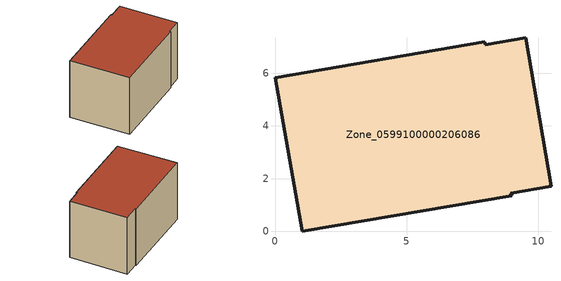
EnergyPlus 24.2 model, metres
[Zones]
Zone_0599100000206086
 floor ground (C_G): 8,7.09 9.53,7.35 10.49,1.71 8.97,1.45 8.99,1.35 1.04,0 0,5.84 7.97,7.2 z0
 wall outside (C_F): 1.04,0 8.99,1.35 8.97,1.45 10.49,1.71 9.53,7.35 8,7.09 7.97,7.2 0,5.84 1.04,0 z0:6.05
 roof outside (C_R): 9.53,7.35 8,7.09 7.97,7.2 0,5.84 1.04,0 8.99,1.35 8.97,1.45 10.49,1.71 z6.05
[BUILDING]
Pand.0599100000206086: North Axis=0; Terrain=City; Loads Convergence Tolerance Value=0.04; Temperature Convergence Tolerance Value=0.4; Solar Distribution=FullExterior; Maximum Number of Warmup Days=25; Minimum Number of Warmup Days=1
[Site:Location]
Rotterdam.The.Hague.AP_ZH_NLD Design_Conditions: Latitude=51.96; Longitude=4.45; Time Zone=1; Elevation=-4.5
[SITE:GROUNDTEMPERATURE:BUILDINGSURFACE]
18, 18, 18, 18, 18, 18, 18, 18, 18, 18, 18, 18
[MATERIAL] Thermal Absorptance=0.9; Solar Absorptance=0.7; Visible Absorptance=0.7
Name | Roughness | Thickness | Conductivity | Density | Specific Heat
G.D.1965 | MediumSmooth | 0.15 | 1 | 540 | 1210
F.D.1965 | Rough | 0.3 | 0.857143 | 1920 | 840
R.D.1965 | MediumRough | 0.2 | 0.08 | 1500 | 1000
[CONSTRUCTION]
C_G: G.D.1965
C_F: F.D.1965
C_R: R.D.1965
[ZONE]
Zone_0599100000206086: Type=1; Multiplier=1; Ceiling Height=Autocalculate; Volume=Autocalculate; Floor Area=autocalculate; Part of Total Floor Area=Yes
[ZONEINFILTRATION:DESIGNFLOWRATE]
Infil_Zone_0599100000206086: Zone or ZoneList or Space or SpaceList=Zone_0599100000206086; Schedule=AlwaysOn; Design Flow Rate Calculation Method=Flow/Area; Flow Rate per Floor Area=0.0042; Constant Term Coefficient=1; Temperature Term Coefficient=0; Velocity Term Coefficient=0; Velocity Squared Term Coefficient=0
[HVACTEMPLATE:ZONE:IDEALLOADSAIRSYSTEM]
Zone_0599100000206086: Maximum Heating Supply Air Temperature=50; Minimum Cooling Supply Air Temperature=13; Maximum Heating Supply Air Humidity Ratio=0.0156; Minimum Cooling Supply Air Humidity Ratio=0.0077; Heating Limit=NoLimit; Cooling Limit=NoLimit; Dehumidification Control Type=ConstantSensibleHeatRatio; Cooling Sensible Heat Ratio=0.7; Dehumidification Setpoint=60; Humidification Control Type=None; Humidification Setpoint=30; Outdoor Air Method=None; Outdoor Air Flow Rate per Person=0.00944; Outdoor Air Flow Rate per Zone Floor Area=0; Outdoor Air Flow Rate per Zone=0; Demand Controlled Ventilation Type=None; Outdoor Air Economizer Type=NoEconomizer; Heat Recovery Type=None; Sensible Heat Recovery Effectiveness=0.7; Latent Heat Recovery Effectiveness=0.65
[ZONECONTROL:THERMOSTAT]
ThermostatControl_Zone_0599100000206086: Zone or ZoneList=Zone_0599100000206086; Control Type Schedule=DualSetpointControlType; Control 1=Thermostat_Zone_0599100000206086; Temperature Difference Between Cutout And Setpoint=0
[THERMOSTATSETPOINT:DUALSETPOINT]
Thermostat_Zone_0599100000206086: Heating Setpoint Temperature Schedule=HeatingSetpoint_Zone_0599100000206086; Cooling Setpoint Temperature Schedule=CoolingSetpoint_Zone_0599100000206086
[SCHEDULE:COMPACT]
HeatingSetpoint_Zone_0599100000206086: Through: 12/31, For: AllDays, Until: 24:00, 21
CoolingSetpoint_Zone_0599100000206086: Through: 12/31, For: AllDays, Until: 24:00, 24
DualSetpointControlType: Through: 12/31, For: AllDays, Until: 24:00, 4
AlwaysOn: Through: 12/31, For: AllDays, Until: 24:00, 1
